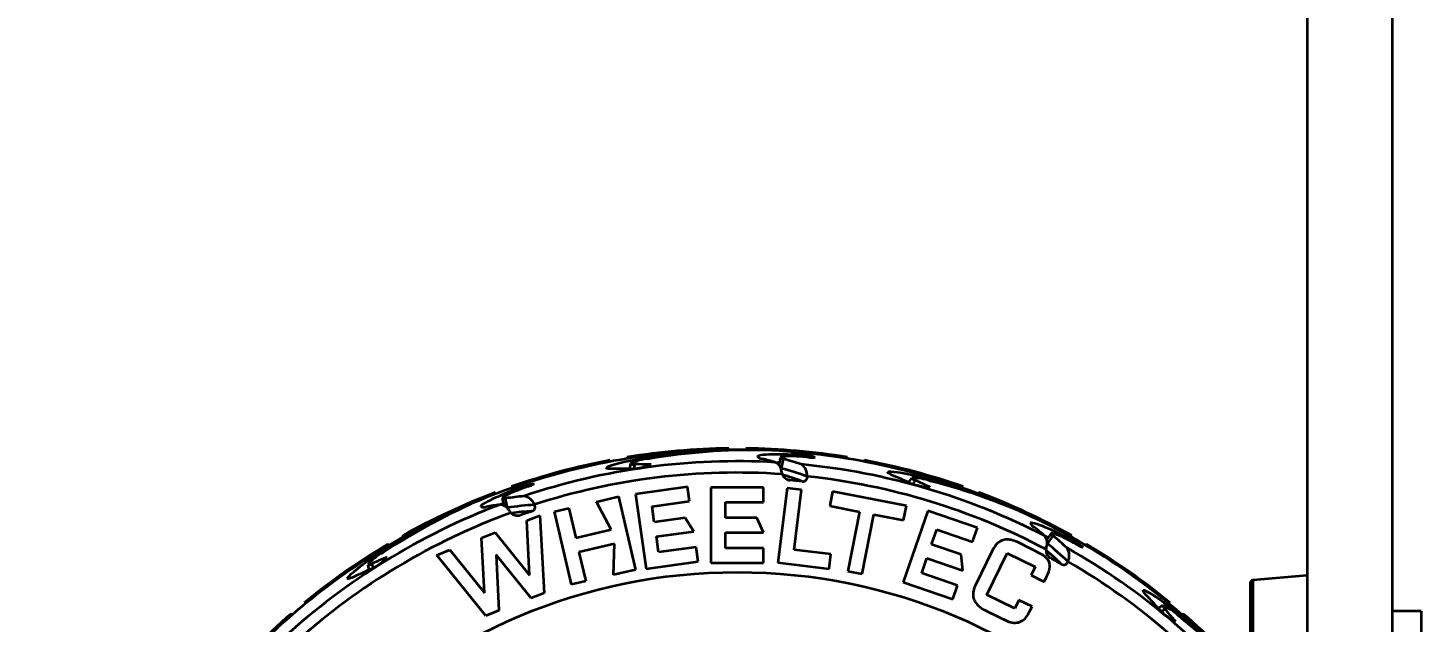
# Model space of a CAD drawing. Header units: millimetres. Extents: x 3171 to 3496, y 686 to 979.
# Drawn here: x 3395.17 to 3444.06, y 811.95 to 832.81 of the extents above; entities that cross this region are included whole.
import ezdxf

# ---------------------------------------------------------------- set-up
doc = ezdxf.new("R2010")
doc.units = ezdxf.units.MM
doc.header["$LTSCALE"] = 0.5
doc.layers.add('尺寸线', color=3, linetype='Continuous', lineweight=13)
doc.layers.add('粗实线', color=7, linetype='Continuous', lineweight=35)
doc.styles.add('数字和字母', font='romans.shx')
doc.dimstyles.new('轮趣标注1比1', dxfattribs={"dimscale": 1.5, "dimtxt": 2.5, "dimasz": 2.5, "dimexe": 1.25, "dimexo": 0.5, "dimtad": 1, "dimdec": 1, "dimdsep": 46, "dimtxsty": '数字和字母', "dimcen": 2.5, "dimadec": 0, "dimazin": 2, "dimtfac": 1, "dimtmove": 0, "dimatfit": 3, "dimfxl": 1, "dimtolj": 1, "dimarcsym": 0})

# ---------------------------------------------------------------- blocks, each defined once
blk = doc.blocks.new('*D69')
at = {"layer": 'Defpoints', "color": 0}
for p in [(3388.612, 891.057), (3434.062, 891.057), (3420.062, 794.055)]:
    blk.add_point(p, dxfattribs=at)
at = {"layer": '尺寸线', "color": 0, "lineweight": -2}
for p, q in [((3433.312, 891.057), (3386.737, 891.057)), ((3388.612, 797.805), (3388.612, 887.307)), ((3419.312, 794.055), (3386.737, 794.055))]:
    blk.add_line(p, q, dxfattribs=at)
at = {"layer": '尺寸线', "color": 0}
for points in [[(3389.237, 887.307), (3387.987, 887.307), (3388.612, 891.057)], [(3387.987, 797.805), (3389.237, 797.805), (3388.612, 794.055)]]:
    blk.add_solid(points, dxfattribs=at)
at = {"layer": '尺寸线', "color": 0, "insert": (3385.799, 842.556), "char_height": 3.75, "attachment_point": 5, "rotation": 90, "style": '数字和字母'}
blk.add_mtext('\\A1;97', dxfattribs=at)
blk = doc.blocks.new('*D70')
at = {"layer": 'Defpoints', "color": 0}
for p in [(3409.062, 918.057), (3376.302, 770.106), (3420.062, 770.106)]:
    blk.add_point(p, dxfattribs=at)
at = {"layer": '尺寸线', "color": 0, "lineweight": -2}
for p, q in [((3408.312, 918.057), (3374.427, 918.057)), ((3376.302, 914.307), (3376.302, 773.856)), ((3419.312, 770.106), (3374.427, 770.106))]:
    blk.add_line(p, q, dxfattribs=at)
at = {"layer": '尺寸线', "color": 0}
for points in [[(3376.927, 914.307), (3375.677, 914.307), (3376.302, 918.057)], [(3375.677, 773.856), (3376.927, 773.856), (3376.302, 770.106)]]:
    blk.add_solid(points, dxfattribs=at)
at = {"layer": '尺寸线', "color": 0, "insert": (3373.489, 844.082), "char_height": 3.75, "attachment_point": 5, "rotation": 90, "style": '数字和字母'}
blk.add_mtext('\\A1;148', dxfattribs=at)

msp = doc.modelspace()

# ---------------------------------------------------------------- linework, layer by layer
at = {"layer": '粗实线'}
for p, q in [((3440.062, 904.557), (3440.062, 807.319)), ((3443.062, 800.905), (3443.062, 904.557)), ((3419.762, 818.035), (3419.762, 818.051)), ((3419.762, 817.974), (3419.762, 818.035)), ((3420.362, 818.051), (3420.362, 818.035)), ((3420.362, 818.035), (3420.362, 817.988)), ((3415.602, 817.618), (3415.599, 817.634)), ((3415.608, 817.586), (3415.602, 817.618)), ((3416.19, 817.739), (3416.193, 817.722)), ((3416.193, 817.722), (3416.199, 817.691)), ((3416.54, 817.602), (3416.555, 817.673)), ((3419.366, 817.955), (3419.374, 817.994)), ((3421.408, 817.563), (3421.541, 817.559)), ((3421.578, 817.731), (3421.523, 817.474)), ((3421.611, 817.348), (3421.682, 817.68)), ((3421.949, 817.773), (3421.963, 817.837)), ((3422.225, 817.764), (3422.237, 817.821)), ((3423.924, 817.691), (3423.93, 817.723)), ((3423.93, 817.723), (3423.933, 817.739)), ((3424.521, 817.618), (3424.515, 817.587)), ((3424.524, 817.635), (3424.521, 817.618)), ((3416.163, 817.333), (3416.282, 817.353)), ((3416.317, 817.515), (3416.278, 817.332)), ((3416.445, 817.346), (3416.476, 817.491)), ((3416.976, 817.44), (3416.985, 817.482)), ((3421.586, 817.356), (3421.611, 817.348)), ((3426.421, 816.999), (3426.464, 817.058)), ((3412.139, 816.49), (3412.126, 816.554)), ((3412.136, 816.706), (3412.142, 816.691)), ((3412.142, 816.691), (3412.153, 816.661)), ((3412.395, 816.594), (3412.383, 816.651)), ((3418.32, 816.703), (3416.494, 816.446)), ((3418.391, 816.193), (3418.32, 816.703)), ((3420.984, 816.681), (3419.14, 816.68)), ((3419.14, 816.68), (3419.14, 814.03)), ((3420.984, 816.166), (3420.984, 816.681)), ((3421.811, 816.659), (3421.49, 814.041)), ((3422.322, 816.596), (3421.811, 816.659)), ((3421.844, 816.953), (3421.905, 816.931)), ((3422.063, 814.489), (3422.322, 816.596)), ((3425.968, 816.906), (3426.085, 816.876)), ((3426.182, 817.01), (3426.072, 816.859)), ((3426.231, 816.803), (3426.318, 816.924)), ((3426.754, 816.673), (3426.78, 816.708)), ((3427.97, 816.661), (3427.981, 816.691)), ((3427.981, 816.691), (3427.987, 816.707)), ((3411.578, 816.486), (3411.573, 816.501)), ((3411.589, 816.455), (3411.578, 816.486)), ((3411.73, 816.078), (3411.853, 816.128)), ((3411.817, 816.3), (3411.871, 816.044)), ((3412.003, 815.965), (3411.933, 816.296)), ((3415.122, 816.179), (3415.9, 816.359)), ((3415.641, 815.198), (3415.122, 816.179)), ((3415.9, 816.359), (3416.494, 813.789)), ((3416.494, 816.446), (3416.863, 813.821)), ((3417.074, 816.008), (3418.391, 816.193)), ((3419.654, 815.612), (3419.654, 816.166)), ((3419.654, 816.166), (3420.984, 816.166)), ((3423.408, 816.533), (3423.31, 816.028)), ((3425.997, 816.03), (3423.408, 816.533)), ((3428.545, 816.486), (3428.534, 816.456)), ((3428.551, 816.502), (3428.545, 816.486)), ((3429.147, 816.172), (3429.17, 816.205)), ((3409.705, 815.605), (3409.697, 815.645)), ((3411.977, 815.961), (3412.003, 815.965)), ((3412.377, 815.698), (3412.441, 815.703)), ((3412.676, 815.521), (3413.138, 815.698)), ((3413.138, 815.698), (3413.285, 812.963)), ((3413.649, 815.839), (3414.15, 815.954)), ((3414.243, 813.269), (3413.649, 815.839)), ((3414.15, 815.954), (3414.392, 814.909)), ((3417.152, 815.46), (3417.074, 816.008)), ((3418.233, 815.612), (3417.152, 815.46)), ((3418.54, 815.136), (3418.233, 815.612)), ((3420.746, 815.612), (3419.654, 815.612)), ((3420.984, 815.098), (3420.746, 815.612)), ((3423.31, 816.028), (3424.352, 815.826)), ((3424.352, 815.826), (3423.947, 813.74)), ((3424.451, 813.642), (3424.857, 815.728)), ((3424.857, 815.728), (3425.899, 815.525)), ((3426.745, 815.858), (3425.882, 813.352)), ((3425.899, 815.525), (3425.997, 816.03)), ((3428.489, 815.258), (3426.745, 815.858)), ((3411.092, 814.913), (3411.568, 815.095)), ((3411.568, 815.095), (3412.777, 813.602)), ((3412.777, 813.602), (3412.676, 815.521)), ((3414.392, 814.909), (3415.641, 815.198)), ((3417.223, 814.951), (3418.54, 815.136)), ((3419.654, 814.544), (3419.654, 815.098)), ((3419.654, 815.098), (3420.984, 815.098)), ((3426.884, 814.681), (3427.064, 815.205)), ((3427.064, 815.205), (3428.321, 814.772)), ((3428.321, 814.772), (3428.489, 815.258)), ((3407.812, 814.672), (3407.804, 814.686)), ((3407.828, 814.644), (3407.812, 814.672)), ((3408.324, 814.986), (3408.332, 814.972)), ((3408.332, 814.972), (3408.348, 814.944)), ((3411.194, 812.982), (3411.092, 814.913)), ((3415.756, 814.696), (3414.507, 814.408)), ((3415.725, 813.611), (3415.756, 814.696)), ((3417.3, 814.402), (3417.223, 814.951)), ((3418.617, 814.587), (3417.3, 814.402)), ((3418.689, 814.078), (3418.617, 814.587)), ((3427.917, 814.325), (3426.884, 814.681)), ((3430.797, 814.303), (3429.934, 814.741)), ((3430.853, 814.983), (3430.973, 814.925)), ((3431.076, 815.068), (3430.922, 814.855)), ((3430.931, 814.722), (3430.951, 814.705)), ((3430.951, 814.705), (3431.151, 814.979)), ((3431.433, 814.955), (3431.471, 815.008)), ((3431.681, 814.834), (3431.715, 814.881)), ((3431.775, 814.944), (3431.791, 814.972)), ((3431.791, 814.972), (3431.8, 814.987)), ((3432.311, 814.672), (3432.295, 814.644)), ((3432.319, 814.687), (3432.311, 814.672)), ((3407.267, 814.133), (3407.252, 814.204)), ((3407.732, 814.163), (3407.723, 814.205)), ((3409.515, 814.307), (3409.978, 814.485)), ((3411.237, 812.176), (3409.515, 814.307)), ((3409.978, 814.485), (3411.194, 812.982)), ((3412.827, 812.787), (3411.597, 814.31)), ((3411.597, 814.31), (3411.701, 812.355)), ((3414.507, 814.408), (3414.744, 813.385)), ((3420.984, 814.544), (3419.654, 814.544)), ((3420.984, 814.03), (3420.984, 814.544)), ((3423.347, 814.332), (3422.063, 814.489)), ((3423.284, 813.821), (3423.347, 814.332)), ((3426.536, 813.671), (3426.716, 814.195)), ((3426.716, 814.195), (3427.974, 813.762)), ((3427.974, 813.762), (3427.917, 814.325)), ((3429.011, 814.457), (3428.424, 813.252)), ((3428.823, 812.909), (3429.534, 814.366)), ((3429.534, 814.366), (3430.518, 813.887)), ((3431.003, 814.248), (3431.05, 814.204)), ((3407.033, 813.734), (3407.133, 813.801)), ((3407.099, 813.963), (3407.137, 813.78)), ((3407.285, 813.861), (3407.254, 814.006)), ((3416.494, 813.789), (3415.725, 813.611)), ((3416.863, 813.821), (3418.689, 814.078)), ((3419.14, 814.03), (3420.984, 814.03)), ((3421.49, 814.041), (3423.284, 813.821)), ((3423.947, 813.74), (3424.451, 813.642)), ((3427.793, 813.238), (3426.536, 813.671)), ((3430.518, 813.887), (3430.375, 813.594)), ((3414.744, 813.385), (3414.243, 813.269)), ((3425.882, 813.352), (3427.626, 812.752)), ((3427.626, 812.752), (3427.793, 813.238)), ((3430.375, 813.594), (3430.832, 813.371)), ((3430.832, 813.371), (3430.916, 813.543)), ((3438.062, 813.321), (3438.062, 810.838)), ((3440.062, 813.588), (3438.153, 813.421)), ((3438.153, 813.421), (3438.153, 810.838)), ((3413.285, 812.963), (3412.826, 812.787)), ((3429.807, 812.429), (3428.823, 812.909)), ((3429.949, 812.722), (3429.807, 812.429)), ((3430.407, 812.499), (3429.949, 812.722)), ((3435.245, 812.618), (3435.256, 812.63)), ((3404.418, 812.231), (3404.408, 812.244)), ((3404.439, 812.207), (3404.418, 812.231)), ((3404.867, 812.63), (3404.878, 812.617)), ((3404.878, 812.617), (3404.899, 812.592)), ((3411.701, 812.355), (3411.237, 812.176)), ((3428.8, 812.35), (3429.597, 811.961)), ((3430.323, 812.326), (3430.407, 812.499)), ((3434.752, 812.528), (3434.846, 812.453)), ((3434.99, 812.536), (3434.828, 812.443)), ((3434.95, 812.328), (3435.079, 812.402)), ((3435.203, 812.429), (3435.266, 812.465)), ((3435.225, 812.593), (3435.245, 812.618)), ((3435.705, 812.232), (3435.684, 812.207)), ((3435.716, 812.245), (3435.705, 812.232)), ((3444.062, 812.338), (3443.062, 812.338)), ((3444.062, 812.338), (3444.062, 810.838)), ((3435.375, 811.996), (3435.413, 812.017))]:
    msp.add_line(p, q, dxfattribs=at)
msp.add_circle((3420.062, 794.055), 19.65, dxfattribs=at)
for centre, radius, start, end in [((3420.062, 794.055), 23.998, 90.7178, 99.2852), ((3420.062, 794.055), 23.981, 90.7183, 99.2848), ((3420.062, 794.055), 23.998, 80.7178, 89.2852), ((3420.062, 794.055), 23.981, 80.7183, 89.2848), ((3420.062, 794.055), 23.949, 91.6467, 111.737), ((3420.062, 794.055), 23.998, 100.7178, 109.2852), ((3420.062, 794.055), 23.981, 100.7183, 109.2848), ((3420.062, 794.055), 23.542, 86.7234, 108.5557), ((3417.11, 815.822), 1.871, 94.3784, 115.0625), ((3420.457, 795.976), 22.045, 92.817, 100.1971), ((3420.596, 796.029), 21.961, 88.9252, 99.5122), ((3420.062, 794.055), 23.949, 89.2838, 90.7193), ((3420.941, 817.91), 0.222, 219.0229, 270.3231), ((3418.57, 808.182), 9.796, 73.1638, 75.9902), ((3420.062, 794.055), 23.949, 67.6467, 87.737), ((3421.223, 817.204), 0.4, 0.6365, 62.4983), ((3421.685, 817.816), 0.136, 218.2796, 268.7758), ((3419.083, 808.136), 9.891, 71.0457, 74.7683), ((3420.803, 795.388), 22.479, 86.3419, 87.043), ((3422.194, 815.508), 2.313, 74.753, 88.9158), ((3420.919, 795.361), 22.441, 85.7905, 86.4917), ((3422.69, 818.524), 0.792, 261.0033, 278.111), ((3420.062, 794.055), 23.981, 70.7183, 79.2848), ((3420.062, 794.055), 23.998, 70.7178, 79.2852), ((3420.062, 794.055), 23.143, 86.0908, 107.9088), ((3416.062, 805.305), 12.028, 89.127, 91.5653), ((3416.218, 819.847), 2.516, 270.6084, 288.9964), ((3416.426, 817.686), 0.202, 237.2484, 284.2952), ((3416.517, 805.429), 12.062, 87.7763, 90.1958), ((3416.999, 817.428), 0.0553, 46.5067, 104.4935), ((3421.396, 817.396), 0.22, 337.735, 347.4925), ((3419.086, 807.838), 9.84, 69.5942, 75.1287), ((3421.949, 817.261), 0.33, 189.2196, 200.6632), ((3421.962, 817.268), 0.345, 200.938, 249.4592), ((3418.903, 807.753), 9.765, 69.3679, 73.6665), ((3422.054, 817.095), 0.464, 356.6445, 58.6029), ((3420.062, 794.055), 23.542, 62.7234, 84.5557), ((3422.37, 817.039), 0.149, 259.7621, 8.1938), ((3420.062, 794.055), 23.143, 62.0908, 83.9088), ((3420.983, 805.96), 12.028, 65.127, 67.5653), ((3421.204, 795.649), 22.045, 68.817, 76.1971), ((3420.197, 795.574), 22.479, 110.3419, 111.043), ((3413.284, 814.52), 2.313, 98.753, 112.9158), ((3420.314, 795.596), 22.441, 109.7905, 110.4917), ((3412.51, 817.478), 0.792, 285.0033, 302.111), ((3421.926, 817.182), 0.252, 250.3062, 265.0963), ((3420.062, 794.055), 22.95, 84.2952, 85.3955), ((3427.041, 819.181), 2.516, 246.6084, 264.9965), ((3426.218, 815.141), 1.871, 70.3784, 91.0625), ((3426.352, 817.122), 0.202, 213.2484, 260.2952), ((3421.45, 805.887), 12.062, 63.7763, 66.1958), ((3426.771, 816.654), 0.0553, 22.5072, 80.4933), ((3421.352, 795.641), 21.961, 64.9252, 75.5122), ((3420.062, 794.055), 23.542, 110.7234, 132.5557), ((3419.747, 796.075), 21.961, 112.9252, 123.5122), ((3420.062, 794.055), 23.998, 110.7178, 119.2852), ((3420.062, 794.055), 23.981, 110.7183, 119.2848), ((3412.953, 806.354), 9.796, 97.1638, 99.9902), ((3411.707, 815.675), 0.4, 24.6365, 86.4983), ((3411.88, 816.422), 0.136, 242.2796, 292.7758), ((3413.44, 806.521), 9.891, 95.0457, 98.7683), ((3413.564, 806.249), 9.84, 93.5942, 99.1287), ((3412.511, 815.914), 0.464, 20.6445, 82.6029), ((3412.822, 815.99), 0.149, 283.7621, 32.1938), ((3420.062, 794.055), 23.981, 60.7183, 69.2848), ((3420.062, 794.055), 23.998, 60.7178, 69.2852), ((3420.062, 794.055), 23.949, 115.6467, 135.737), ((3420.062, 794.055), 23.143, 110.0908, 131.9088), ((3419.642, 795.97), 22.045, 116.817, 124.1971), ((3411.162, 816.205), 0.222, 243.0229, 294.3231), ((3411.787, 815.921), 0.22, 1.735, 11.4925), ((3412.347, 816.022), 0.33, 213.2196, 224.6632), ((3412.357, 816.034), 0.345, 224.938, 273.4592), ((3413.432, 806.097), 9.765, 93.3679, 97.6665), ((3412.358, 815.941), 0.252, 274.3062, 289.0963), ((3420.062, 794.055), 22.95, 108.2952, 109.3955), ((3430.567, 815.49), 0.222, 195.0229, 246.3231), ((3424.445, 807.568), 9.796, 49.1638, 51.9902), ((3420.062, 794.055), 23.949, 43.6467, 63.737), ((3420.062, 794.055), 23.998, 120.7178, 129.2852), ((3420.062, 794.055), 23.981, 120.7183, 129.2848), ((3430.538, 814.731), 0.4, 336.6365, 38.4983), ((3430.774, 814.836), 0.22, 313.735, 323.4925), ((3424.776, 807.044), 9.84, 45.5942, 51.1287), ((3431.209, 815.102), 0.136, 194.2796, 244.7758), ((3424.895, 807.317), 9.891, 47.0457, 50.7683), ((3421.281, 794.971), 22.479, 62.3419, 63.043), ((3430.735, 812.786), 2.313, 50.753, 64.9158), ((3421.376, 794.9), 22.441, 61.7905, 62.4917), ((3432.415, 815.34), 0.792, 237.0033, 254.111), ((3420.062, 794.055), 23.981, 50.7183, 59.2848), ((3420.062, 794.055), 23.998, 50.7178, 59.2852), ((3408.511, 812.739), 1.871, 118.3782, 139.0627), ((3406.06, 816.054), 2.516, 294.6084, 312.9964), ((3412.198, 803.004), 12.062, 111.7763, 114.1958), ((3407.757, 814.162), 0.0553, 70.507, 128.4934), ((3431.24, 814.489), 0.345, 176.938, 225.4592), ((3424.574, 807.04), 9.765, 45.3679, 49.6665), ((3431.224, 814.488), 0.33, 165.2196, 176.6632), ((3431.171, 814.424), 0.252, 226.3062, 241.0963), ((3420.062, 794.055), 22.95, 60.2952, 61.3955), ((3431.253, 814.293), 0.464, 332.6445, 34.6029), ((3420.062, 794.055), 23.542, 38.7234, 60.5557), ((3411.832, 802.705), 12.028, 113.127, 115.5653), ((3407.129, 814.164), 0.202, 261.2498, 308.2943), ((3431.519, 814.113), 0.149, 235.7621, 344.1938), ((3420.062, 794.055), 23.143, 38.0908, 59.9088), ((3438.162, 813.321), 0.1, 95.0003, 180.2435), ((3425.745, 804.556), 12.028, 41.127, 43.5653), ((3420.062, 794.055), 23.998, 130.7178, 139.2852), ((3420.062, 794.055), 23.981, 130.7183, 139.2848), ((3436.657, 814.17), 2.516, 222.6084, 240.9965), ((3434.262, 810.814), 1.871, 46.3782, 67.0628), ((3435.191, 812.57), 0.202, 189.2498, 236.2943), ((3426.142, 804.3), 12.062, 39.7763, 42.1958), ((3421.754, 795.047), 22.045, 44.817, 52.1971), ((3421.886, 794.979), 21.961, 40.9252, 51.5122), ((3420.062, 794.055), 23.981, 40.7183, 49.2848), ((3420.062, 794.055), 23.998, 40.7178, 49.2852), ((3435.382, 811.971), 0.0553, 358.5072, 56.4933)]:
    msp.add_arc(centre, radius, start, end, dxfattribs=at)
for points in [[(3415.467, 817.365), (3415.48, 817.426), (3415.931, 817.561), (3416.555, 817.673)], [(3422.292, 817.76), (3421.879, 817.785), (3421.586, 817.77), (3421.578, 817.732)], [(3415.733, 817.329), (3415.554, 817.324), (3415.461, 817.336), (3415.467, 817.365)], [(3425.573, 817.077), (3425.408, 817.146), (3425.328, 817.195), (3425.345, 817.219)], [(3425.345, 817.219), (3425.382, 817.269), (3425.848, 817.209), (3426.464, 817.058)], [(3412.458, 816.618), (3412.07, 816.473), (3411.808, 816.339), (3411.817, 816.301)], [(3431.741, 814.804), (3431.374, 814.995), (3431.1, 815.1), (3431.077, 815.068)], [(3406.383, 813.481), (3406.37, 813.541), (3406.727, 813.848), (3407.252, 814.204)], [(3406.641, 813.556), (3406.48, 813.478), (3406.389, 813.452), (3406.383, 813.481)], [(3434.461, 812.845), (3434.338, 812.975), (3434.284, 813.053), (3434.31, 813.068)], [(3434.31, 813.068), (3434.364, 813.099), (3434.765, 812.854), (3435.266, 812.465)]]:
    msp.add_open_spline(points, degree=3, dxfattribs=at)
for points, knots in [([(3420.768, 817.77), (3420.773, 817.795), (3420.964, 817.85), (3421.547, 817.858), (3421.963, 817.837)], [0.2754167, 0.2754167, 0.2754167, 0.2754167, 0.5636467, 1, 1, 1, 1]), ([(3411.062, 816.007), (3411.056, 816.032), (3411.208, 816.159), (3411.738, 816.404), (3412.126, 816.554)], [0.2754167, 0.2754167, 0.2754167, 0.2754167, 0.5636467, 1, 1, 1, 1]), ([(3430.353, 815.432), (3430.368, 815.454), (3430.564, 815.426), (3431.1, 815.196), (3431.471, 815.008)], [0.2754167, 0.2754167, 0.2754167, 0.2754167, 0.5636467, 1, 1, 1, 1]), ([(3429.934, 814.741), (3429.804, 814.805), (3429.602, 814.875), (3429.232, 814.806), (3429.086, 814.609), (3429.011, 814.457)], [0, 0, 0, 0, 0.380129, 0.535309, 1, 1, 1, 1]), ([(3430.916, 813.543), (3430.973, 813.66), (3431.044, 813.821), (3431.017, 814.106), (3430.894, 814.234), (3430.797, 814.303)], [0, 0, 0, 0, 0.446381, 0.596182, 1, 1, 1, 1]), ([(3428.424, 813.252), (3428.36, 813.121), (3428.301, 812.912), (3428.434, 812.56), (3428.647, 812.424), (3428.8, 812.35)], [0, 0, 0, 0, 0.388379, 0.554851, 1, 1, 1, 1]), ([(3429.597, 811.961), (3429.742, 811.915), (3430.077, 811.917), (3430.254, 812.185), (3430.323, 812.326)], [0, 0, 0, 0, 0.4849848, 0.9999926, 0.9999926, 0.9999926, 0.9999926])]:
    msp.add_open_spline(points, degree=3, knots=knots, dxfattribs=at)

# ---------------------------------------------------------------- dimensions: what is measured, and where the dimension line sits
at = {"layer": '尺寸线'}
for base, p1, p2, picture, middle in [((3376.302, 770.106), (3409.062, 918.057), (3420.062, 770.106), '*D70', (3373.489, 844.082)), ((3388.612, 891.057), (3420.062, 794.055), (3434.062, 891.057), '*D69', (3385.799, 842.556))]:
    dim = msp.add_linear_dim(base=base, p1=p1, p2=p2, angle=90, dimstyle='轮趣标注1比1', dxfattribs=at)
    dim.commit()
    dim.dimension.update_dxf_attribs({"geometry": picture, "text_midpoint": middle})

doc.saveas('drawing.dxf')
